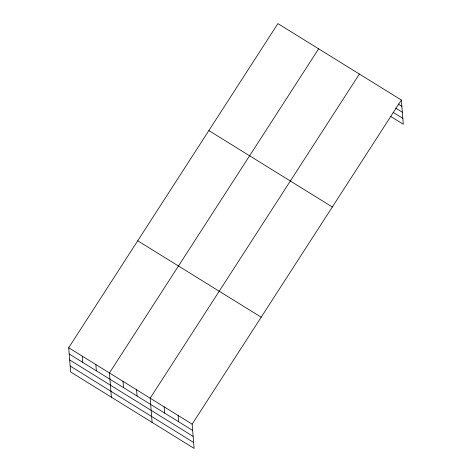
<?xml version="1.0" encoding="UTF-8"?>
<svg xmlns="http://www.w3.org/2000/svg" width="472" height="472" viewBox="0 0 472 472"><rect width="100%" height="100%" fill="white"/><g stroke="black" fill="none" stroke-linecap="round" stroke-linejoin="round"><path stroke-width="0.71" d="M401.353 100.029L192.145 424.169L194.092 448.4L70.647 371.971L68.694 347.74L277.908 23.6L401.353 100.029L403.306 124.26L390.533 116.354M318.647 48.822L109.433 372.963L111.38 397.194M359.381 74.045L150.173 398.185L152.12 422.416M398.209 104.035L401.861 106.294M395.648 108.082L402.339 112.224M393.093 112.306L402.828 118.33M208.866 130.567L332.317 206.996M137.735 240.773L261.181 317.202M68.694 347.74L192.145 424.169M69.201 354.006L192.647 430.434M69.673 359.935L193.125 436.364M70.169 366.042L193.614 442.471M178.15 415.507L178.658 421.773M164.162 406.846L164.663 413.112M136.591 389.778L137.092 396.043M123.009 381.37L123.516 387.636M95.851 364.555L96.359 370.821M82.275 356.148L82.777 362.413"/></g></svg>
